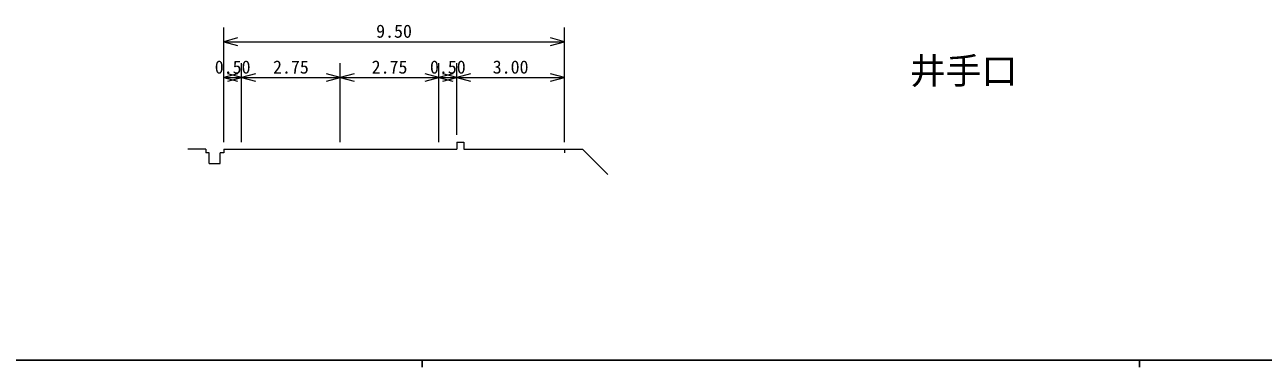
# Model space of a CAD drawing. Units: millimetres on the paper, with parts at other scales. Extents: x 40 to 680, y 20 to 380.
# Drawn here: x 212.6 to 385.3, y 204 to 251.8 of the extents above; entities that cross this region are included whole.
import ezdxf
from ezdxf.enums import TextEntityAlignment as Align

# ---------------------------------------------------------------- set-up
doc = ezdxf.new("R2010")
doc.units = ezdxf.units.MM
doc.layers.add('M-BMK-HTXT', color=7, linetype='Continuous')
doc.layers.add('M-STR-HTXT', color=7, linetype='Continuous', lineweight=13)
doc.layers.add('M-TTL-BAND', color=7, linetype='Continuous', lineweight=25)
doc.styles.add('ＭＳ ゴシック', font='')
doc.styles.get('ＭＳ ゴシック').set_extended_font_data('MS Gothic')

msp = doc.modelspace()

# ---------------------------------------------------------------- linework, layer by layer
at = {"layer": 'M-STR-HTXT'}
for p, q in [((240.349, 235.394), (240.349, 251.394)), ((287.849, 235.394), (287.849, 251.394)), ((242.281, 249.912), (240.349, 249.394)), ((240.349, 249.394), (287.849, 249.394)), ((240.349, 249.394), (242.281, 248.876)), ((287.849, 249.394), (285.918, 249.912)), ((285.918, 248.876), (287.849, 249.394)), ((242.849, 235.394), (242.849, 246.394)), ((256.599, 235.394), (256.599, 246.394)), ((270.349, 235.394), (270.349, 246.394)), ((272.849, 236.394), (272.849, 246.394)), ((242.281, 244.912), (240.349, 244.394)), ((240.349, 244.394), (242.849, 244.394)), ((240.349, 244.394), (242.281, 243.876)), ((242.849, 244.394), (240.918, 244.912)), ((240.918, 243.876), (242.849, 244.394)), ((244.781, 244.912), (242.849, 244.394)), ((242.849, 244.394), (256.599, 244.394)), ((242.849, 244.394), (244.781, 243.876)), ((256.599, 244.394), (254.668, 244.912)), ((254.668, 243.876), (256.599, 244.394)), ((258.531, 244.912), (256.599, 244.394)), ((256.599, 244.394), (270.349, 244.394)), ((256.599, 244.394), (258.531, 243.876)), ((270.349, 244.394), (268.418, 244.912)), ((268.418, 243.876), (270.349, 244.394)), ((272.281, 244.912), (270.349, 244.394)), ((270.349, 244.394), (272.849, 244.394)), ((270.349, 244.394), (272.281, 243.876)), ((272.849, 244.394), (270.918, 244.912)), ((270.918, 243.876), (272.849, 244.394)), ((274.781, 244.912), (272.849, 244.394)), ((272.849, 244.394), (287.849, 244.394)), ((272.849, 244.394), (274.781, 243.876)), ((287.849, 244.394), (285.918, 244.912)), ((285.918, 243.876), (287.849, 244.394)), ((272.849, 235.394), (272.849, 234.394)), ((272.849, 235.394), (273.849, 235.394)), ((273.849, 235.394), (273.849, 234.394)), ((237.849, 234.394), (235.349, 234.394)), ((237.849, 234.394), (237.849, 233.894)), ((238.349, 233.894), (237.849, 233.894)), ((238.349, 232.394), (238.349, 233.894)), ((240.349, 233.894), (239.849, 233.894)), ((239.849, 232.394), (239.849, 233.894)), ((240.349, 234.394), (240.349, 233.894)), ((240.349, 234.394), (242.849, 234.394)), ((242.849, 234.394), (256.599, 234.394)), ((256.599, 234.394), (270.349, 234.394)), ((270.349, 234.394), (272.849, 234.394)), ((273.849, 234.394), (287.849, 234.394)), ((287.849, 234.394), (287.849, 233.894)), ((287.849, 234.394), (290.349, 234.394)), ((290.349, 234.394), (293.885, 230.859)), ((238.349, 232.394), (239.849, 232.394))]:
    msp.add_line(p, q, dxfattribs=at)
at = {"layer": 'M-TTL-BAND'}
for p, q in [((40, 205), (579, 205)), ((268, 205), (268, 204)), ((368, 205), (368, 204))]:
    msp.add_line(p, q, dxfattribs=at)

# ---------------------------------------------------------------- texts
at = {"layer": 'M-BMK-HTXT', "style": 'ＭＳ ゴシック'}
msp.add_text('井手口', height=3.666, dxfattribs=at).set_placement((335.993, 245.333), align=Align.MIDDLE_LEFT)
at = {"layer": 'M-STR-HTXT', "style": 'ＭＳ ゴシック'}
for s, p in [('9.50', (264.099, 249.394)), ('0.50', (241.599, 244.394)), ('2.75', (249.724, 244.394)), ('2.75', (263.474, 244.394)), ('0.50', (271.599, 244.394)), ('3.00', (280.349, 244.394))]:
    msp.add_text(s, height=1.833, dxfattribs=at).set_placement(p, align=Align.BOTTOM_CENTER)

doc.saveas('drawing.dxf')
